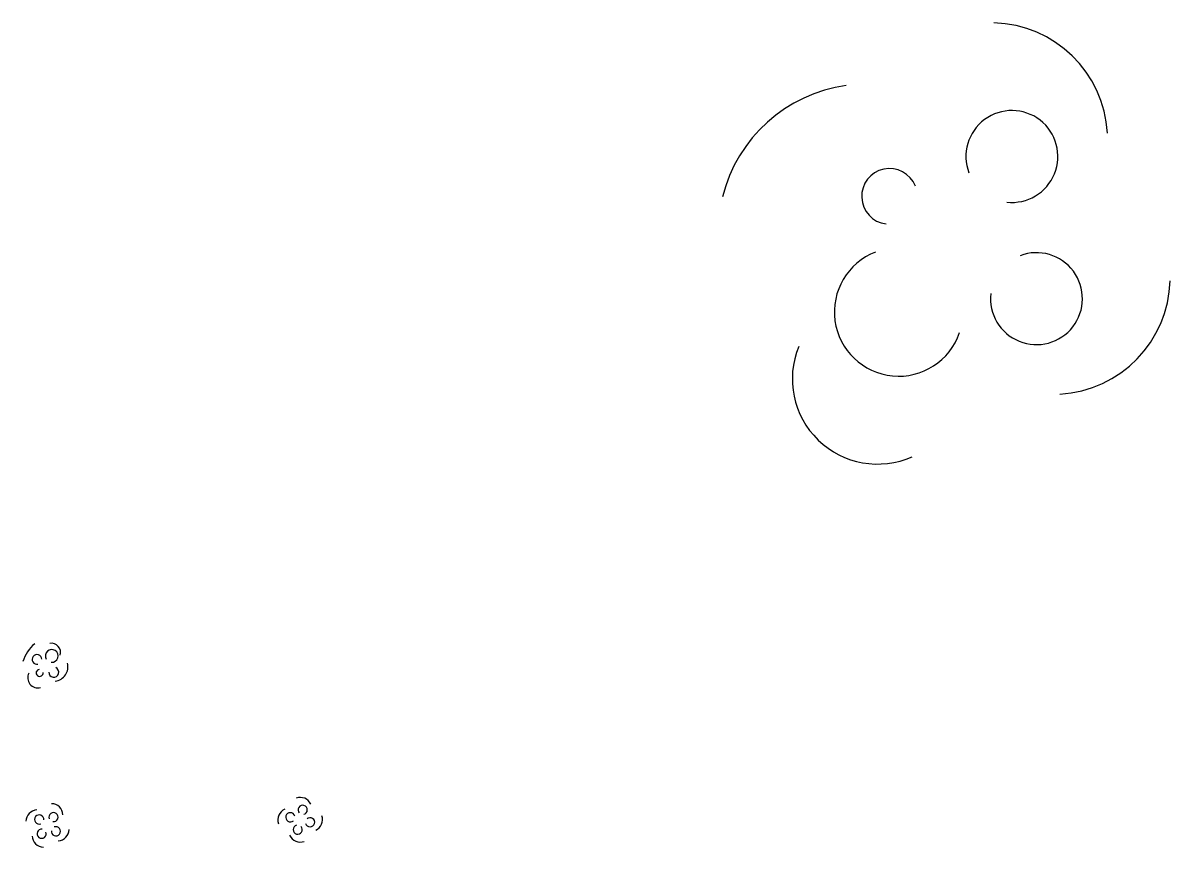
# Model space of a CAD drawing. Header units: inches. Extents: x -6012 to 30370, y -4173 to 21976.
import ezdxf

# ---------------------------------------------------------------- set-up
doc = ezdxf.new("R2010")
doc.units = ezdxf.units.IN
doc.header["$MEASUREMENT"] = 0

msp = doc.modelspace()

# ---------------------------------------------------------------- linework, layer by layer
for centre, radius, start, end in [((24686, 18273), 3704, 3.2117, 88.4799), ((20754, 15316), 4719, 97.9492, 165.9396), ((25354, 17739), 1458, 263.6431, 200.8471), ((21472, 16474), 883, 21.6368, 262.8535), ((21762, 12805), 2038, 111.1617, 341.2298), ((26133, 13228), 1458, 173.6431, 110.8471), ((26667, 13896), 3704, 273.2117, 358.4799), ((21093, 10682), 2703, 157.7075, 293.9842), ((-4937, 1404), 1118, 128.8989, 164.0798), ((-5104, 2009), 284, 341.757, 100.1289), ((-5568, 1783), 154, 2.5536, 281.8963), ((-5097, 1893), 202, 265.8799, 209.3867), ((-5483, 1353), 110, 96.0081, 8.4821), ((-5036, 1377), 160, 180.4459, 66.055), ((-5046, 1550), 462, 277.5774, 14.2602), ((-5543, 1197), 317, 151.6602, 286.4307), ((-5111, -3167), 370, 3.2117, 88.4799), ((2779, -2967), 370, 24.3186, 109.5867), ((2860, -2993), 146, 284.7499, 221.9539), ((-5549, -3365), 370, 93.2117, 178.4799), ((-5495, -3298), 146, 353.6431, 290.8471), ((-5044, -3221), 146, 263.6431, 200.8471), ((2442, -3309), 370, 114.3186, 199.5867), ((2468, -3228), 146, 14.7499, 311.9539), ((3095, -3386), 146, 194.7499, 131.9539), ((3121, -3304), 370, 294.3186, 19.5867), ((-5418, -3749), 146, 83.6431, 20.8471), ((-4966, -3672), 146, 173.6431, 110.8471), ((-4913, -3605), 370, 273.2117, 358.4799), ((2703, -3621), 146, 104.7499, 41.9539), ((-5351, -3803), 370, 183.2117, 268.4799), ((2784, -3646), 370, 204.3186, 289.5867)]:
    msp.add_arc(centre, radius, start, end)

doc.saveas('drawing.dxf')
